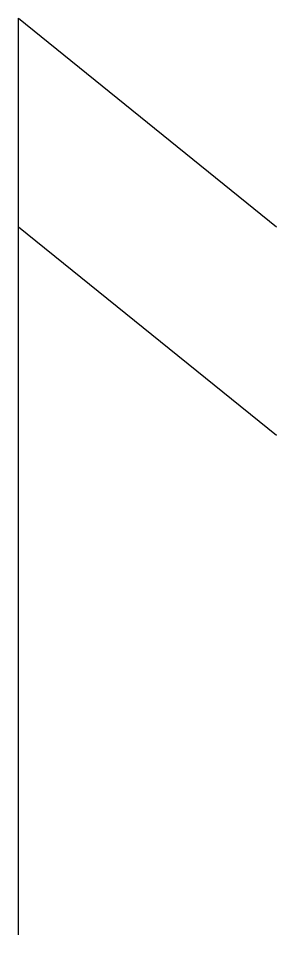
# Model space of a CAD drawing. Header units: metres. Extents: x 27.39708 to 27.39919, y 52.59177 to 52.59927.
import ezdxf

# ---------------------------------------------------------------- set-up
doc = ezdxf.new("R2010")
doc.units = ezdxf.units.M
doc.header["$MEASUREMENT"] = 0

msp = doc.modelspace()

# ---------------------------------------------------------------- linework, layer by layer
at = {"color": 3, "linetype": 'Continuous'}
for p, q in [((27.3970803, 52.5992737), (27.3991913, 52.5975676)), ((27.3970803, 52.5917745), (27.3970803, 52.5992737)), ((27.3970803, 52.5975676), (27.3991913, 52.5958616))]:
    msp.add_line(p, q, dxfattribs=at)

doc.saveas('drawing.dxf')
